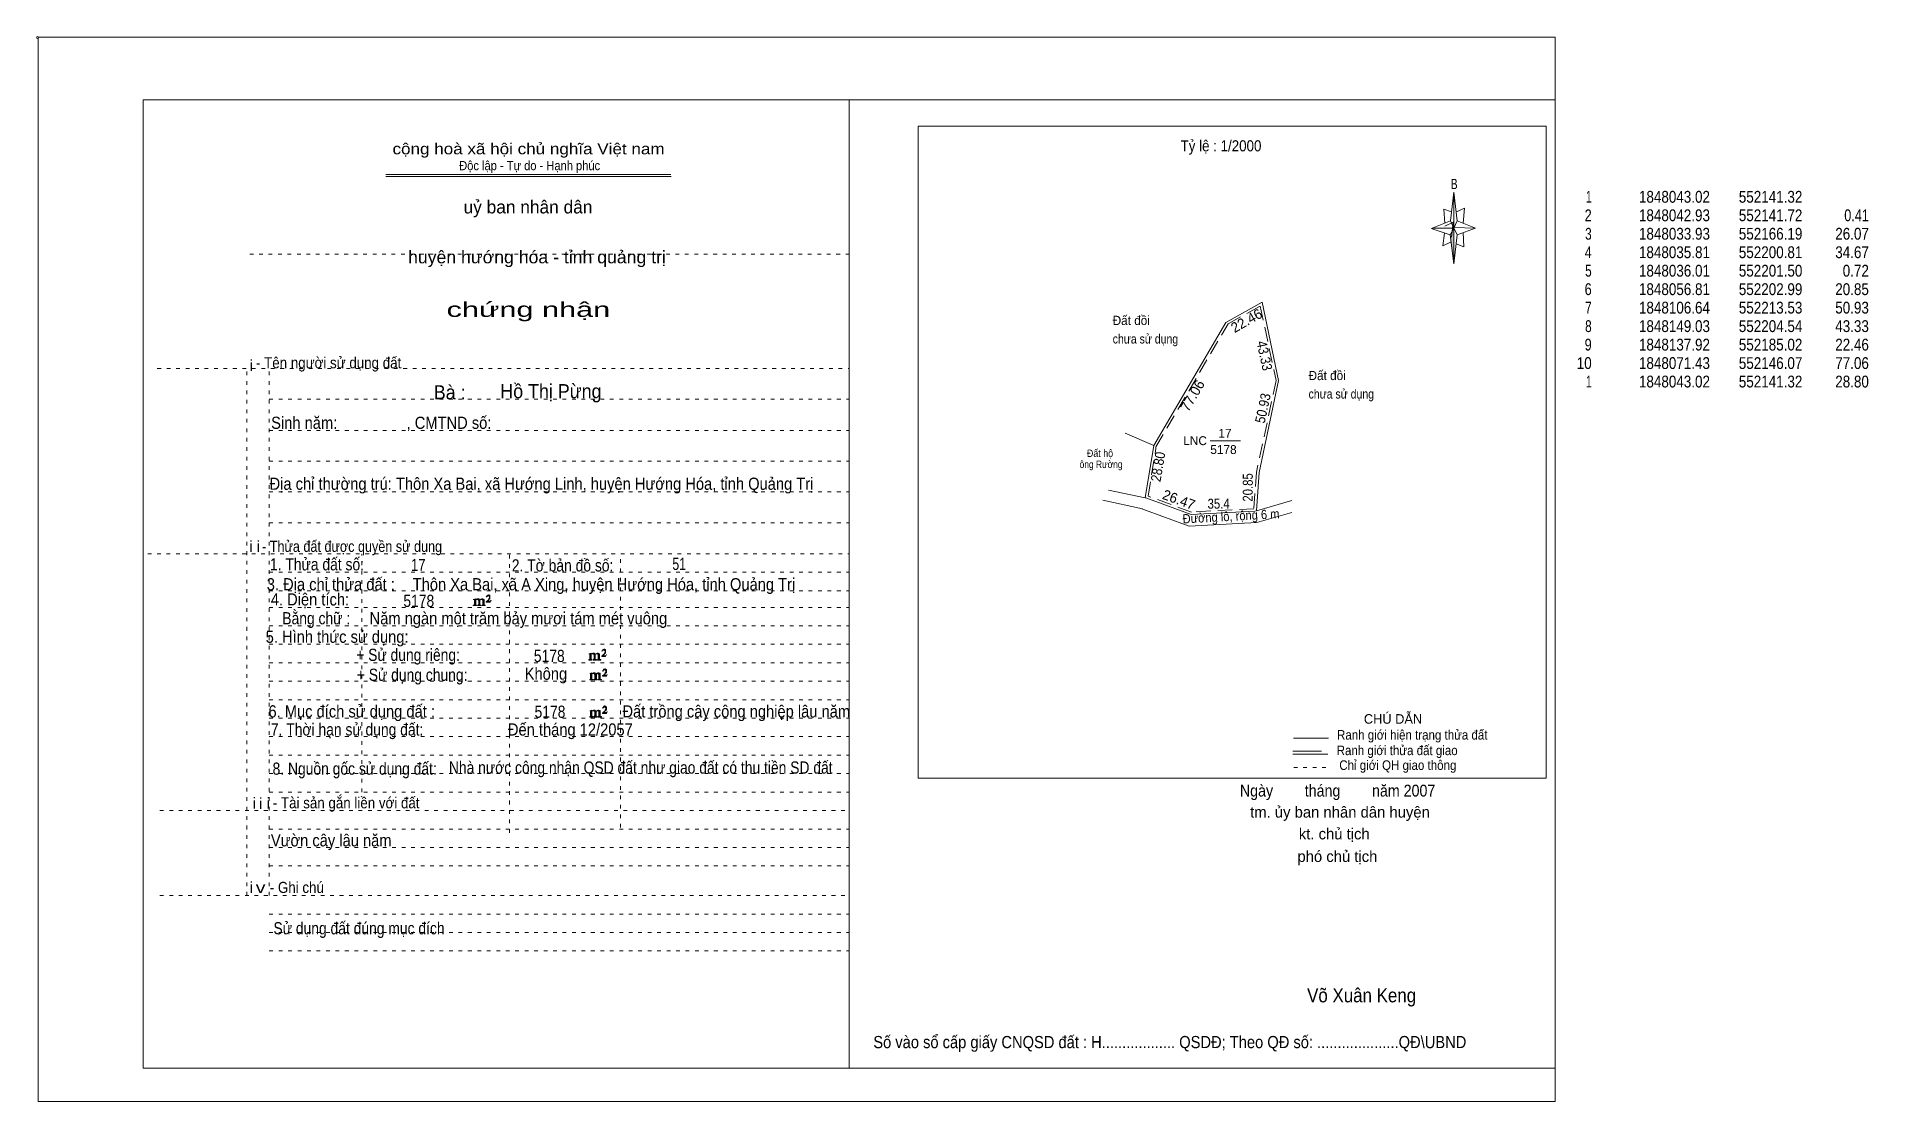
# Model space of a CAD drawing. Header units: centimetres. Extents: x -1.6 to 48, y -3.3 to 25.5.
import ezdxf
from ezdxf.enums import TextEntityAlignment as Align

# ---------------------------------------------------------------- set-up
doc = ezdxf.new("R2010")
doc.units = ezdxf.units.CM
doc.header["$LTSCALE"] = 0.13
for name, pattern in [('DOTTED', [1.5, 0.3, -1.2]), ('LONG_DASHED', [7.5, 6, -1.5]), ('MEDIUM_DASHED', [4.5, 3, -1.5])]:
    doc.linetypes.add(name, pattern=pattern)
for name, color, linetype, lineweight in [('1', 7, 'DOTTED', 13), ('10', 7, 'Continuous', 13), ('13', 7, 'Continuous', 13), ('4', 7, 'Continuous', 13), ('5', 7, 'Continuous', 13), ('50', 7, 'Continuous', 13)]:
    doc.layers.add(name, color=color, linetype=linetype, lineweight=lineweight)
doc.layers.add('25', color=7, linetype='Continuous')
doc.layers.add('30', color=7, linetype='Continuous')

msp = doc.modelspace()

# ---------------------------------------------------------------- hatches: boundary and pattern name
at = {"layer": '5'}
msp.add_hatch(color=256, dxfattribs=at).paths.add_polyline_path([(36.77, 20.31), (36.77, 19.35), (36.67, 20.13)])
at = {"layer": '50'}
for points in [[(10.27, 10.13), (10.27, 10.12), (10.27, 10.11), (10.25, 10.11), (10.24, 10.11), (10.24, 10.1), (10.33, 10.1), (10.33, 10.11), (10.32, 10.11), (10.31, 10.11), (10.31, 10.12), (10.31, 10.13), (10.31, 10.24), (10.31, 10.25), (10.32, 10.26), (10.34, 10.26), (10.35, 10.26), (10.36, 10.26), (10.37, 10.25), (10.39, 10.22), (10.39, 10.13), (10.37, 10.12), (10.37, 10.11), (10.36, 10.11), (10.35, 10.11), (10.35, 10.1), (10.44, 10.1), (10.44, 10.11), (10.43, 10.11), (10.42, 10.11), (10.42, 10.12), (10.42, 10.13), (10.42, 10.24), (10.44, 10.26), (10.45, 10.26), (10.46, 10.26), (10.49, 10.26), (10.49, 10.25), (10.5, 10.24), (10.5, 10.22), (10.5, 10.13), (10.5, 10.12), (10.49, 10.11), (10.49, 10.11), (10.47, 10.11), (10.47, 10.1), (10.56, 10.1), (10.56, 10.11), (10.55, 10.11), (10.54, 10.11), (10.53, 10.12), (10.53, 10.13), (10.53, 10.2), (10.53, 10.25), (10.53, 10.26), (10.52, 10.27), (10.5, 10.28), (10.47, 10.28), (10.46, 10.28), (10.44, 10.27), (10.41, 10.25), (10.41, 10.26), (10.4, 10.28), (10.39, 10.28), (10.37, 10.28), (10.35, 10.28), (10.34, 10.28), (10.32, 10.26), (10.31, 10.26), (10.31, 10.25), (10.31, 10.25), (10.31, 10.26), (10.31, 10.28), (10.24, 10.26), (10.24, 10.26), (10.25, 10.26), (10.27, 10.25), (10.27, 10.24), (10.27, 10.23)], [(10.69, 10.19), (10.72, 10.24), (10.72, 10.24), (10.71, 10.22), (10.69, 10.22), (10.68, 10.22), (10.63, 10.22), (10.66, 10.26), (10.67, 10.27), (10.69, 10.28), (10.69, 10.3), (10.69, 10.32), (10.69, 10.34), (10.69, 10.35), (10.69, 10.37), (10.68, 10.38), (10.67, 10.38), (10.66, 10.39), (10.65, 10.39), (10.63, 10.38), (10.63, 10.38), (10.62, 10.37), (10.61, 10.35), (10.59, 10.33), (10.61, 10.33), (10.61, 10.35), (10.62, 10.35), (10.63, 10.36), (10.65, 10.36), (10.66, 10.36), (10.67, 10.35), (10.68, 10.35), (10.68, 10.32), (10.68, 10.3), (10.66, 10.28), (10.66, 10.26), (10.65, 10.25), (10.59, 10.2), (10.59, 10.19)], [(13.39, 8.66), (13.39, 8.65), (13.39, 8.64), (13.38, 8.64), (13.37, 8.64), (13.37, 8.62), (13.45, 8.62), (13.45, 8.64), (13.44, 8.64), (13.43, 8.64), (13.43, 8.65), (13.43, 8.66), (13.43, 8.77), (13.43, 8.78), (13.44, 8.79), (13.47, 8.79), (13.48, 8.79), (13.49, 8.79), (13.5, 8.78), (13.51, 8.74), (13.51, 8.66), (13.5, 8.65), (13.5, 8.64), (13.49, 8.64), (13.48, 8.64), (13.48, 8.62), (13.57, 8.62), (13.57, 8.64), (13.55, 8.64), (13.54, 8.64), (13.54, 8.65), (13.54, 8.66), (13.54, 8.77), (13.57, 8.79), (13.58, 8.79), (13.59, 8.79), (13.61, 8.79), (13.61, 8.78), (13.62, 8.77), (13.62, 8.74), (13.62, 8.66), (13.62, 8.65), (13.61, 8.64), (13.61, 8.64), (13.6, 8.64), (13.6, 8.62), (13.69, 8.62), (13.69, 8.64), (13.67, 8.64), (13.66, 8.64), (13.65, 8.65), (13.65, 8.66), (13.65, 8.73), (13.65, 8.78), (13.65, 8.79), (13.64, 8.8), (13.62, 8.81), (13.6, 8.81), (13.59, 8.81), (13.57, 8.8), (13.53, 8.78), (13.53, 8.79), (13.52, 8.81), (13.51, 8.81), (13.5, 8.81), (13.48, 8.81), (13.47, 8.81), (13.44, 8.79), (13.43, 8.79), (13.43, 8.78), (13.43, 8.78), (13.43, 8.79), (13.43, 8.81), (13.37, 8.79), (13.37, 8.79), (13.38, 8.79), (13.39, 8.78), (13.39, 8.77), (13.39, 8.76)], [(13.82, 8.72), (13.84, 8.77), (13.84, 8.77), (13.83, 8.74), (13.82, 8.74), (13.81, 8.74), (13.75, 8.74), (13.79, 8.79), (13.8, 8.8), (13.82, 8.81), (13.82, 8.83), (13.82, 8.84), (13.82, 8.87), (13.82, 8.88), (13.82, 8.9), (13.81, 8.91), (13.8, 8.91), (13.79, 8.92), (13.77, 8.92), (13.75, 8.91), (13.75, 8.91), (13.74, 8.9), (13.73, 8.88), (13.72, 8.86), (13.73, 8.86), (13.73, 8.88), (13.74, 8.88), (13.75, 8.89), (13.77, 8.89), (13.79, 8.89), (13.8, 8.88), (13.81, 8.88), (13.81, 8.84), (13.81, 8.83), (13.79, 8.81), (13.79, 8.79), (13.77, 8.78), (13.72, 8.73), (13.72, 8.72)], [(13.41, 8.12), (13.41, 8.11), (13.41, 8.1), (13.4, 8.1), (13.39, 8.1), (13.39, 8.09), (13.48, 8.09), (13.48, 8.1), (13.47, 8.1), (13.45, 8.1), (13.45, 8.11), (13.45, 8.12), (13.45, 8.23), (13.45, 8.24), (13.47, 8.26), (13.49, 8.26), (13.5, 8.26), (13.51, 8.26), (13.52, 8.24), (13.53, 8.21), (13.53, 8.12), (13.52, 8.11), (13.52, 8.1), (13.51, 8.1), (13.5, 8.1), (13.5, 8.09), (13.59, 8.09), (13.59, 8.1), (13.58, 8.1), (13.57, 8.1), (13.57, 8.11), (13.57, 8.12), (13.57, 8.23), (13.59, 8.26), (13.6, 8.26), (13.61, 8.26), (13.63, 8.26), (13.63, 8.24), (13.64, 8.23), (13.64, 8.21), (13.64, 8.12), (13.64, 8.11), (13.63, 8.1), (13.63, 8.1), (13.62, 8.1), (13.62, 8.09), (13.71, 8.09), (13.71, 8.1), (13.7, 8.1), (13.69, 8.1), (13.67, 8.11), (13.67, 8.12), (13.67, 8.2), (13.67, 8.24), (13.67, 8.26), (13.66, 8.27), (13.64, 8.28), (13.62, 8.28), (13.61, 8.28), (13.59, 8.27), (13.55, 8.24), (13.55, 8.26), (13.54, 8.28), (13.53, 8.28), (13.52, 8.28), (13.5, 8.28), (13.49, 8.28), (13.47, 8.26), (13.45, 8.26), (13.45, 8.24), (13.45, 8.24), (13.45, 8.26), (13.45, 8.28), (13.39, 8.26), (13.39, 8.26), (13.4, 8.26), (13.41, 8.24), (13.41, 8.23), (13.41, 8.22)], [(13.84, 8.19), (13.86, 8.23), (13.86, 8.23), (13.85, 8.21), (13.84, 8.21), (13.83, 8.21), (13.77, 8.21), (13.81, 8.26), (13.82, 8.27), (13.84, 8.28), (13.84, 8.3), (13.84, 8.31), (13.84, 8.33), (13.84, 8.34), (13.84, 8.37), (13.83, 8.38), (13.82, 8.38), (13.81, 8.39), (13.8, 8.39), (13.77, 8.38), (13.77, 8.38), (13.76, 8.37), (13.75, 8.34), (13.74, 8.32), (13.75, 8.32), (13.75, 8.34), (13.76, 8.34), (13.77, 8.36), (13.8, 8.36), (13.81, 8.36), (13.82, 8.34), (13.83, 8.34), (13.83, 8.31), (13.83, 8.3), (13.81, 8.28), (13.81, 8.26), (13.8, 8.24), (13.74, 8.2), (13.74, 8.19)], [(13.41, 7.12), (13.41, 7.11), (13.41, 7.1), (13.4, 7.1), (13.39, 7.1), (13.39, 7.08), (13.47, 7.08), (13.47, 7.1), (13.46, 7.1), (13.45, 7.1), (13.45, 7.11), (13.45, 7.12), (13.45, 7.23), (13.45, 7.24), (13.46, 7.25), (13.49, 7.25), (13.5, 7.25), (13.51, 7.25), (13.52, 7.24), (13.53, 7.2), (13.53, 7.12), (13.52, 7.11), (13.52, 7.1), (13.51, 7.1), (13.5, 7.1), (13.5, 7.08), (13.59, 7.08), (13.59, 7.1), (13.57, 7.1), (13.56, 7.1), (13.56, 7.11), (13.56, 7.12), (13.56, 7.23), (13.59, 7.25), (13.6, 7.25), (13.61, 7.25), (13.63, 7.25), (13.63, 7.24), (13.64, 7.23), (13.64, 7.2), (13.64, 7.12), (13.64, 7.11), (13.63, 7.1), (13.63, 7.1), (13.62, 7.1), (13.62, 7.08), (13.71, 7.08), (13.71, 7.1), (13.69, 7.1), (13.68, 7.1), (13.67, 7.11), (13.67, 7.12), (13.67, 7.19), (13.67, 7.24), (13.67, 7.25), (13.66, 7.26), (13.64, 7.27), (13.62, 7.27), (13.61, 7.27), (13.59, 7.26), (13.55, 7.24), (13.55, 7.25), (13.54, 7.27), (13.53, 7.27), (13.52, 7.27), (13.5, 7.27), (13.49, 7.27), (13.46, 7.25), (13.45, 7.25), (13.45, 7.24), (13.45, 7.24), (13.45, 7.25), (13.45, 7.27), (13.39, 7.25), (13.39, 7.25), (13.4, 7.25), (13.41, 7.24), (13.41, 7.23), (13.41, 7.22)], [(13.84, 7.18), (13.86, 7.23), (13.86, 7.23), (13.85, 7.2), (13.84, 7.2), (13.83, 7.2), (13.77, 7.2), (13.81, 7.25), (13.82, 7.26), (13.84, 7.27), (13.84, 7.29), (13.84, 7.3), (13.84, 7.33), (13.84, 7.34), (13.84, 7.36), (13.83, 7.37), (13.82, 7.37), (13.81, 7.38), (13.79, 7.38), (13.77, 7.37), (13.77, 7.37), (13.76, 7.36), (13.75, 7.34), (13.74, 7.32), (13.75, 7.32), (13.75, 7.34), (13.76, 7.34), (13.77, 7.35), (13.79, 7.35), (13.81, 7.35), (13.82, 7.34), (13.83, 7.34), (13.83, 7.3), (13.83, 7.29), (13.81, 7.27), (13.81, 7.25), (13.79, 7.24), (13.74, 7.19), (13.74, 7.18)]]:
    msp.add_hatch(color=256, dxfattribs=at).paths.add_polyline_path(points)

# ---------------------------------------------------------------- linework, layer by layer
at = {"layer": '1', "linetype": 'Continuous'}
for p, q in [((1.31, -2.42), (1.31, 23.78)), ((1.31, 23.78), (39.51, 23.78)), ((20.41, -2.42), (20.41, 23.78)), ((39.51, -2.42), (39.51, 23.78)), ((7.87, 21.76), (15.58, 21.76)), ((7.87, 21.71), (15.59, 21.71)), ((36.67, 20.13), (36.16, 20.3)), ((1.31, -2.42), (39.51, -2.42))]:
    msp.add_line(p, q, dxfattribs=at)
at = {"layer": '1'}
for p, q in [((4.19, 19.61), (20.41, 19.61)), ((1.69, 16.51), (20.41, 16.51)), ((4.11, 2.25), (4.11, 16.51)), ((4.72, 2.25), (4.72, 16.51)), ((4.72, 15.68), (20.41, 15.68)), ((4.72, 14.84), (20.41, 14.84)), ((4.72, 14.01), (20.41, 14.01)), ((4.72, 13.18), (20.41, 13.18)), ((4.72, 12.34), (20.41, 12.34)), ((1.43, 11.5), (20.41, 11.5)), ((7.22, 5.05), (7.22, 11.5)), ((11.22, 3.95), (11.22, 11.5)), ((14.22, 4.09), (14.22, 11.5)), ((4.72, 11), (20.41, 11)), ((4.72, 10.5), (20.41, 10.5)), ((4.72, 10.05), (20.41, 10.05)), ((4.72, 9.55), (20.41, 9.55)), ((4.72, 9.05), (20.41, 9.05)), ((4.72, 8.55), (20.41, 8.55)), ((4.72, 8.05), (20.41, 8.05)), ((4.72, 7.55), (20.41, 7.55)), ((4.72, 7.05), (20.41, 7.05)), ((4.72, 6.55), (20.41, 6.55)), ((4.72, 6.05), (20.41, 6.05)), ((4.72, 5.55), (20.41, 5.55)), ((4.72, 5.05), (20.41, 5.05)), ((1.76, 4.55), (20.41, 4.55)), ((4.72, 4.05), (20.41, 4.05)), ((4.72, 3.55), (20.41, 3.55)), ((4.72, 3.05), (20.41, 3.05)), ((1.76, 2.25), (20.41, 2.25)), ((4.72, 1.75), (20.41, 1.75)), ((4.72, 1.25), (20.41, 1.25)), ((4.72, 0.75), (20.41, 0.75))]:
    msp.add_line(p, q, dxfattribs=at)
at = {"layer": '1', "linetype": 'Continuous'}
msp.add_lwpolyline([(-1.53, -3.32), (39.51, -3.32), (39.51, 25.48), (-1.53, 25.48)], close=True, dxfattribs=at)
msp.add_lwpolyline([(36.68, 19.93), (36.47, 19.83), (36.52, 20.18)], dxfattribs=at)
at = {"layer": '10', "linetype": 'MEDIUM_DASHED'}
for p, q in [((28.71, 14.39), (30.66, 17.72)), ((28.5, 13.06), (28.72, 14.42)), ((28.44, 13.08), (28.42, 13.08))]:
    msp.add_line(p, q, dxfattribs=at)
at = {"layer": '10'}
for p, q in [((27.88, 14.76), (28.65, 14.43)), ((28.35, 12.72), (27.27, 12.95)), ((28.42, 13.01), (27.43, 13.22)), ((28.42, 13.01), (28.44, 13.01)), ((31.43, 12.66), (32.39, 12.94)), ((31.44, 12.35), (32.39, 12.62))]:
    msp.add_line(p, q, dxfattribs=at)
for points in [[(30.6, 17.76), (31.58, 18.31), (32.03, 16.19), (31.5, 13.7), (31.43, 12.66)], [(28.42, 13.01), (28.65, 14.43), (30.6, 17.76)], [(31.43, 12.66), (31.39, 12.65), (29.66, 12.56), (28.44, 13.01), (28.42, 13.01)], [(31.44, 12.35), (29.61, 12.25), (28.33, 12.72)]]:
    msp.add_lwpolyline(points, dxfattribs=at)
at = {"layer": '10', "linetype": 'MEDIUM_DASHED'}
for points in [[(30.66, 17.72), (31.53, 18.2), (31.96, 16.19), (31.43, 13.71), (31.36, 12.72)], [(31.36, 12.72), (29.67, 12.63), (28.5, 13.06)]]:
    msp.add_lwpolyline(points, dxfattribs=at)
at = {"layer": '13'}
msp.add_line((30.18, 14.56), (31, 14.56), dxfattribs=at)
at = {"layer": '4'}
for p, q in [((32.43, 6.51), (33.38, 6.51)), ((32.41, 6.08), (33.36, 6.08))]:
    msp.add_line(p, q, dxfattribs=at)
at = {"layer": '4', "linetype": 'LONG_DASHED'}
msp.add_line((32.41, 6.16), (33.36, 6.16), dxfattribs=at)
at = {"layer": '4', "linetype": 'DOTTED'}
msp.add_line((32.44, 5.72), (33.43, 5.72), dxfattribs=at)
at = {"layer": '4'}
msp.add_lwpolyline([(22.28, 23.07), (39.27, 23.07), (39.27, 5.43), (22.28, 5.43)], close=True, dxfattribs=at)
msp.add_circle((-1.55, 25.47), 0.025, dxfattribs=at)
at = {"layer": '5'}
for p, q in [((36.68, 20.51), (36.77, 21.29)), ((36.86, 20.51), (37.36, 20.31)), ((36.86, 20.13), (36.77, 19.35)), ((37.04, 19.81), (36.83, 19.89)), ((37.02, 20.19), (37.04, 19.81))]:
    msp.add_line(p, q, dxfattribs=at)
for points in [[(36.71, 20.75), (36.5, 20.83), (36.53, 20.45)], [(36.84, 20.75), (37.06, 20.85), (37.02, 20.45)], [(36.77, 20.31), (36.68, 20.51), (36.18, 20.31)], [(36.53, 20.37), (36.75, 20.47), (36.71, 20.07)], [(36.77, 20.31), (36.86, 20.13), (37.36, 20.31)]]:
    msp.add_lwpolyline(points, dxfattribs=at)
for points in [[(36.77, 21.29), (36.86, 20.51), (36.77, 20.31)], [(36.77, 20.31), (36.18, 20.31), (36.68, 20.51), (36.86, 20.13), (37.36, 20.31), (36.77, 20.33)], [(36.77, 20.31), (36.77, 19.35), (36.67, 20.13)]]:
    msp.add_lwpolyline(points, close=True, dxfattribs=at)
at = {"layer": '50'}
for points in [[(10.27, 10.13), (10.27, 10.12), (10.27, 10.11), (10.25, 10.11), (10.24, 10.11), (10.24, 10.1), (10.33, 10.1), (10.33, 10.11), (10.32, 10.11), (10.31, 10.11), (10.31, 10.12), (10.31, 10.13), (10.31, 10.24), (10.31, 10.25), (10.32, 10.26), (10.34, 10.26), (10.35, 10.26), (10.36, 10.26), (10.37, 10.25), (10.39, 10.22), (10.39, 10.13), (10.37, 10.12), (10.37, 10.11), (10.36, 10.11), (10.35, 10.11), (10.35, 10.1), (10.44, 10.1), (10.44, 10.11), (10.43, 10.11), (10.42, 10.11), (10.42, 10.12), (10.42, 10.13), (10.42, 10.24), (10.44, 10.26), (10.45, 10.26), (10.46, 10.26), (10.49, 10.26), (10.49, 10.25), (10.5, 10.24), (10.5, 10.22), (10.5, 10.13), (10.5, 10.12), (10.49, 10.11), (10.49, 10.11), (10.47, 10.11), (10.47, 10.1), (10.56, 10.1), (10.56, 10.11), (10.55, 10.11), (10.54, 10.11), (10.53, 10.12), (10.53, 10.13), (10.53, 10.2), (10.53, 10.25), (10.53, 10.26), (10.52, 10.27), (10.5, 10.28), (10.47, 10.28), (10.46, 10.28), (10.44, 10.27), (10.41, 10.25), (10.41, 10.26), (10.4, 10.28), (10.39, 10.28), (10.37, 10.28), (10.35, 10.28), (10.34, 10.28), (10.32, 10.26), (10.31, 10.26), (10.31, 10.25), (10.31, 10.25), (10.31, 10.26), (10.31, 10.28), (10.24, 10.26), (10.24, 10.26), (10.25, 10.26), (10.27, 10.25), (10.27, 10.24), (10.27, 10.23)], [(10.69, 10.19), (10.72, 10.24), (10.72, 10.24), (10.71, 10.22), (10.69, 10.22), (10.68, 10.22), (10.63, 10.22), (10.66, 10.26), (10.67, 10.27), (10.69, 10.28), (10.69, 10.3), (10.69, 10.32), (10.69, 10.34), (10.69, 10.35), (10.69, 10.37), (10.68, 10.38), (10.67, 10.38), (10.66, 10.39), (10.65, 10.39), (10.63, 10.38), (10.63, 10.38), (10.62, 10.37), (10.61, 10.35), (10.59, 10.33), (10.61, 10.33), (10.61, 10.35), (10.62, 10.35), (10.63, 10.36), (10.65, 10.36), (10.66, 10.36), (10.67, 10.35), (10.68, 10.35), (10.68, 10.32), (10.68, 10.3), (10.66, 10.28), (10.66, 10.26), (10.65, 10.25), (10.59, 10.2), (10.59, 10.19)], [(13.39, 8.66), (13.39, 8.65), (13.39, 8.64), (13.38, 8.64), (13.37, 8.64), (13.37, 8.62), (13.45, 8.62), (13.45, 8.64), (13.44, 8.64), (13.43, 8.64), (13.43, 8.65), (13.43, 8.66), (13.43, 8.77), (13.43, 8.78), (13.44, 8.79), (13.47, 8.79), (13.48, 8.79), (13.49, 8.79), (13.5, 8.78), (13.51, 8.74), (13.51, 8.66), (13.5, 8.65), (13.5, 8.64), (13.49, 8.64), (13.48, 8.64), (13.48, 8.62), (13.57, 8.62), (13.57, 8.64), (13.55, 8.64), (13.54, 8.64), (13.54, 8.65), (13.54, 8.66), (13.54, 8.77), (13.57, 8.79), (13.58, 8.79), (13.59, 8.79), (13.61, 8.79), (13.61, 8.78), (13.62, 8.77), (13.62, 8.74), (13.62, 8.66), (13.62, 8.65), (13.61, 8.64), (13.61, 8.64), (13.6, 8.64), (13.6, 8.62), (13.69, 8.62), (13.69, 8.64), (13.67, 8.64), (13.66, 8.64), (13.65, 8.65), (13.65, 8.66), (13.65, 8.73), (13.65, 8.78), (13.65, 8.79), (13.64, 8.8), (13.62, 8.81), (13.6, 8.81), (13.59, 8.81), (13.57, 8.8), (13.53, 8.78), (13.53, 8.79), (13.52, 8.81), (13.51, 8.81), (13.5, 8.81), (13.48, 8.81), (13.47, 8.81), (13.44, 8.79), (13.43, 8.79), (13.43, 8.78), (13.43, 8.78), (13.43, 8.79), (13.43, 8.81), (13.37, 8.79), (13.37, 8.79), (13.38, 8.79), (13.39, 8.78), (13.39, 8.77), (13.39, 8.76)], [(13.82, 8.72), (13.84, 8.77), (13.84, 8.77), (13.83, 8.74), (13.82, 8.74), (13.81, 8.74), (13.75, 8.74), (13.79, 8.79), (13.8, 8.8), (13.82, 8.81), (13.82, 8.83), (13.82, 8.84), (13.82, 8.87), (13.82, 8.88), (13.82, 8.9), (13.81, 8.91), (13.8, 8.91), (13.79, 8.92), (13.77, 8.92), (13.75, 8.91), (13.75, 8.91), (13.74, 8.9), (13.73, 8.88), (13.72, 8.86), (13.73, 8.86), (13.73, 8.88), (13.74, 8.88), (13.75, 8.89), (13.77, 8.89), (13.79, 8.89), (13.8, 8.88), (13.81, 8.88), (13.81, 8.84), (13.81, 8.83), (13.79, 8.81), (13.79, 8.79), (13.77, 8.78), (13.72, 8.73), (13.72, 8.72)], [(13.41, 8.12), (13.41, 8.11), (13.41, 8.1), (13.4, 8.1), (13.39, 8.1), (13.39, 8.09), (13.48, 8.09), (13.48, 8.1), (13.47, 8.1), (13.45, 8.1), (13.45, 8.11), (13.45, 8.12), (13.45, 8.23), (13.45, 8.24), (13.47, 8.26), (13.49, 8.26), (13.5, 8.26), (13.51, 8.26), (13.52, 8.24), (13.53, 8.21), (13.53, 8.12), (13.52, 8.11), (13.52, 8.1), (13.51, 8.1), (13.5, 8.1), (13.5, 8.09), (13.59, 8.09), (13.59, 8.1), (13.58, 8.1), (13.57, 8.1), (13.57, 8.11), (13.57, 8.12), (13.57, 8.23), (13.59, 8.26), (13.6, 8.26), (13.61, 8.26), (13.63, 8.26), (13.63, 8.24), (13.64, 8.23), (13.64, 8.21), (13.64, 8.12), (13.64, 8.11), (13.63, 8.1), (13.63, 8.1), (13.62, 8.1), (13.62, 8.09), (13.71, 8.09), (13.71, 8.1), (13.7, 8.1), (13.69, 8.1), (13.67, 8.11), (13.67, 8.12), (13.67, 8.2), (13.67, 8.24), (13.67, 8.26), (13.66, 8.27), (13.64, 8.28), (13.62, 8.28), (13.61, 8.28), (13.59, 8.27), (13.55, 8.24), (13.55, 8.26), (13.54, 8.28), (13.53, 8.28), (13.52, 8.28), (13.5, 8.28), (13.49, 8.28), (13.47, 8.26), (13.45, 8.26), (13.45, 8.24), (13.45, 8.24), (13.45, 8.26), (13.45, 8.28), (13.39, 8.26), (13.39, 8.26), (13.4, 8.26), (13.41, 8.24), (13.41, 8.23), (13.41, 8.22)], [(13.84, 8.19), (13.86, 8.23), (13.86, 8.23), (13.85, 8.21), (13.84, 8.21), (13.83, 8.21), (13.77, 8.21), (13.81, 8.26), (13.82, 8.27), (13.84, 8.28), (13.84, 8.3), (13.84, 8.31), (13.84, 8.33), (13.84, 8.34), (13.84, 8.37), (13.83, 8.38), (13.82, 8.38), (13.81, 8.39), (13.8, 8.39), (13.77, 8.38), (13.77, 8.38), (13.76, 8.37), (13.75, 8.34), (13.74, 8.32), (13.75, 8.32), (13.75, 8.34), (13.76, 8.34), (13.77, 8.36), (13.8, 8.36), (13.81, 8.36), (13.82, 8.34), (13.83, 8.34), (13.83, 8.31), (13.83, 8.3), (13.81, 8.28), (13.81, 8.26), (13.8, 8.24), (13.74, 8.2), (13.74, 8.19)], [(13.41, 7.12), (13.41, 7.11), (13.41, 7.1), (13.4, 7.1), (13.39, 7.1), (13.39, 7.08), (13.47, 7.08), (13.47, 7.1), (13.46, 7.1), (13.45, 7.1), (13.45, 7.11), (13.45, 7.12), (13.45, 7.23), (13.45, 7.24), (13.46, 7.25), (13.49, 7.25), (13.5, 7.25), (13.51, 7.25), (13.52, 7.24), (13.53, 7.2), (13.53, 7.12), (13.52, 7.11), (13.52, 7.1), (13.51, 7.1), (13.5, 7.1), (13.5, 7.08), (13.59, 7.08), (13.59, 7.1), (13.57, 7.1), (13.56, 7.1), (13.56, 7.11), (13.56, 7.12), (13.56, 7.23), (13.59, 7.25), (13.6, 7.25), (13.61, 7.25), (13.63, 7.25), (13.63, 7.24), (13.64, 7.23), (13.64, 7.2), (13.64, 7.12), (13.64, 7.11), (13.63, 7.1), (13.63, 7.1), (13.62, 7.1), (13.62, 7.08), (13.71, 7.08), (13.71, 7.1), (13.69, 7.1), (13.68, 7.1), (13.67, 7.11), (13.67, 7.12), (13.67, 7.19), (13.67, 7.24), (13.67, 7.25), (13.66, 7.26), (13.64, 7.27), (13.62, 7.27), (13.61, 7.27), (13.59, 7.26), (13.55, 7.24), (13.55, 7.25), (13.54, 7.27), (13.53, 7.27), (13.52, 7.27), (13.5, 7.27), (13.49, 7.27), (13.46, 7.25), (13.45, 7.25), (13.45, 7.24), (13.45, 7.24), (13.45, 7.25), (13.45, 7.27), (13.39, 7.25), (13.39, 7.25), (13.4, 7.25), (13.41, 7.24), (13.41, 7.23), (13.41, 7.22)], [(13.84, 7.18), (13.86, 7.23), (13.86, 7.23), (13.85, 7.2), (13.84, 7.2), (13.83, 7.2), (13.77, 7.2), (13.81, 7.25), (13.82, 7.26), (13.84, 7.27), (13.84, 7.29), (13.84, 7.3), (13.84, 7.33), (13.84, 7.34), (13.84, 7.36), (13.83, 7.37), (13.82, 7.37), (13.81, 7.38), (13.79, 7.38), (13.77, 7.37), (13.77, 7.37), (13.76, 7.36), (13.75, 7.34), (13.74, 7.32), (13.75, 7.32), (13.75, 7.34), (13.76, 7.34), (13.77, 7.35), (13.79, 7.35), (13.81, 7.35), (13.82, 7.34), (13.83, 7.34), (13.83, 7.3), (13.83, 7.29), (13.81, 7.27), (13.81, 7.25), (13.79, 7.24), (13.74, 7.19), (13.74, 7.18)]]:
    msp.add_lwpolyline(points, close=True, dxfattribs=at)

# ---------------------------------------------------------------- texts
at = {"layer": '1'}
for s, height, width, p in [('cộng hoà xã hội chủ nghĩa Việt nam', 0.3, 1.15, (11.735, 22.31)), ('Độc lập - Tự do - Hạnh phúc', 0.25, 0.9, (11.765, 21.88)), ('chứng nhận', 0.4, 1.55, (11.73, 17.91)), ('- Tên người sử dụng đất', 0.3, 0.9, (6.325, 16.52)), ('- Thửa đất được quyền sử dụng', 0.3, 0.85, (6.96, 11.55)), ('- Tài sản gắn liền với đất ', 0.3, 0.9, (6.85, 4.61)), ('v', 0.3, 1.3, (4.485, 2.32)), ('- Ghi chú', 0.3, 0.9, (5.465, 2.32))]:
    msp.add_text(s, height=height, dxfattribs=dict(at, width=width)).set_placement(p, align=Align.CENTER)
for s, height, p in [('uỷ ban nhân dân', 0.35, (11.72, 20.71)), ('i', 0.3, (4.235, 16.45)), ('i', 0.3, (4.225, 11.55)), ('i', 0.3, (4.425, 11.55)), ('i', 0.3, (4.315, 4.6)), ('i', 0.3, (4.485, 4.59)), ('i', 0.3, (4.695, 4.6)), ('i', 0.3, (4.235, 2.32))]:
    msp.add_text(s, height=height, dxfattribs=at).set_placement(p, align=Align.CENTER)
at = {"layer": '10', "width": 0.9}
for s, height, p in [('Tỷ lệ : 1/2000', 0.3, (30.47, 22.39)), ('Võ Xuân Keng', 0.38, (34.275, -0.64))]:
    msp.add_text(s, height=height, dxfattribs=at).set_placement(p, align=Align.CENTER)
at = {"layer": '10'}
for s, width, p in [('Đất đồi', 0.95, (27.54, 17.69)), ('chưa sử dụng', 0.85, (27.54, 17.19)), ('Đất đồi', 0.95, (32.84, 16.2)), ('chưa sử dụng', 0.85, (32.84, 15.7))]:
    msp.add_text(s, height=0.25, dxfattribs=dict(at, width=width)).set_placement(p)
at = {"layer": '10', "width": 0.9}
msp.add_text('Đường lô, rộng 6 m', height=0.25, rotation=3.128, dxfattribs=at).set_placement((30.748, 12.39), align=Align.CENTER)
at = {"layer": '13'}
for s, p in [('17', (30.4, 14.64)), ('5178', (30.18, 14.2))]:
    msp.add_text(s, height=0.2399, dxfattribs=at).set_placement(p)
msp.add_text('LNC', height=0.2399, dxfattribs=at).set_placement((30.09, 14.44), align=Align.RIGHT)
at = {"layer": '25'}
for s, width, p in [('ông Rường', 0.85, (27.225, 13.82)), ('Đất hộ ', 0.9, (27.23, 14.12))]:
    msp.add_text(s, height=0.2, dxfattribs=dict(at, width=width)).set_placement(p, align=Align.CENTER)
at = {"layer": '30'}
for s, width, p in [('1', 0.65, (40.5, 21)), ('1848043.02', 0.85, (43.7, 21)), ('552141.32', 0.85, (46.2, 21)), ('552141.32', 0.85, (46.2, 21)), ('2', 0.8, (40.5, 20.5)), ('1848042.93', 0.85, (43.7, 20.5)), ('552141.72', 0.85, (46.2, 20.5)), ('0.41', 0.8, (48, 20.5)), ('3', 0.75, (40.5, 20)), ('1848033.93', 0.85, (43.7, 20)), ('552166.19', 0.85, (46.2, 20)), ('26.07', 0.85, (48, 20)), ('1848035.81', 0.85, (43.7, 19.5)), ('552200.81', 0.85, (46.2, 19.5)), ('34.67', 0.85, (48, 19.5)), ('4', 0.8, (40.5, 19.5)), ('5', 0.75, (40.5, 19)), ('1848036.01', 0.85, (43.7, 19)), ('552201.50', 0.85, (46.2, 19)), ('0.72', 0.85, (48, 19)), ('6', 0.8, (40.5, 18.5)), ('1848056.81', 0.85, (43.7, 18.5)), ('552202.99', 0.85, (46.2, 18.5)), ('20.85', 0.85, (48, 18.5)), ('7', 0.75, (40.5, 18)), ('1848106.64', 0.85, (43.7, 18)), ('552213.53', 0.85, (46.2, 18)), ('50.93', 0.85, (48, 18)), ('8', 0.75, (40.5, 17.5)), ('1848149.03', 0.85, (43.7, 17.5)), ('552204.54', 0.85, (46.2, 17.5)), ('43.33', 0.85, (48, 17.5)), ('9', 0.8, (40.5, 17)), ('1848137.92', 0.85, (43.7, 17)), ('552185.02', 0.85, (46.2, 17)), ('22.46', 0.85, (48, 17)), ('10', 0.85, (40.5, 16.5)), ('1848071.43', 0.85, (43.7, 16.5)), ('552146.07', 0.85, (46.2, 16.5)), ('77.06', 0.85, (48, 16.5)), ('1', 0.65, (40.5, 16)), ('1848043.02', 0.85, (43.7, 16)), ('552141.32', 0.85, (46.2, 16)), ('28.80', 0.85, (48, 16))]:
    msp.add_text(s, height=0.32, dxfattribs=dict(at, width=width)).set_placement(p, align=Align.RIGHT)
for s, height, rotation, p in [('22.46', 0.2699, 29.647, (31.228, 17.692)), ('77.06', 0.27, 59.638, (29.815, 15.712)), ('26.47', 0.2699, 339.807, (29.283, 12.838))]:
    msp.add_text(s, height=height, rotation=rotation, dxfattribs=at).set_placement(p, align=Align.CENTER)
for s, rotation, width, p in [('43.33', 281.974, 0.9, (31.516, 16.833)), ('50.93', 78.057, 0.9, (31.735, 15.412)), ('28.80', 80.508, 0.9, (28.899, 13.833)), ('20.85', 90, 0.85, (31.33, 13.295))]:
    msp.add_text(s, height=0.27, rotation=rotation, dxfattribs=dict(at, width=width)).set_placement(p, align=Align.CENTER)
at = {"layer": '30', "width": 0.85}
msp.add_text('35.4', height=0.27, dxfattribs=at).set_placement((30.405, 12.72), align=Align.CENTER)
at = {"layer": '4'}
msp.add_text('CHÚ DẪN', height=0.2591, dxfattribs=at).set_placement((35.125, 6.9), align=Align.CENTER)
at = {"layer": '4', "width": 0.9}
for s, p in [('Ranh giới hiện trạng thửa đất', (35.645, 6.47)), ('Ranh giới thửa đất giao ', (35.28, 6.05)), ('Chỉ giới QH giao thông', (35.255, 5.65))]:
    msp.add_text(s, height=0.2591, dxfattribs=at).set_placement(p, align=Align.CENTER)
at = {"layer": '5', "width": 0.75}
msp.add_text('B', height=0.276, dxfattribs=at).set_placement((36.78, 21.37), align=Align.CENTER)
at = {"layer": '50'}
for s, height, width, p in [('  huyện hướng hóa - tỉnh quảng trị', 0.34, 1.05, (11.83, 19.36)), ('Bà :', 0.38, 0.95, (9.6, 15.68)), ('Hồ Thị Pừng', 0.38, 0.95, (12.34, 15.71)), ('Sinh năm:                 , CMTND số:  ', 0.33, 0.9, (7.86, 14.88)), ('Địa chỉ thường trú: Thôn Xa Bai, xã Hướng Linh, huyện Hướng Hóa, tỉnh Quảng Trị', 0.33, 0.9, (12.085, 13.23)), ('1. Thửa đất số:  ', 0.33, 0.85, (6.115, 11.05)), ('17', 0.33, 0.8, (8.75, 11.03)), ('2. Tờ bản đồ số:  ', 0.33, 0.85, (12.76, 11.02)), ('51', 0.33, 0.75, (15.81, 11.06)), ('3. Địa chỉ thửa đất : ', 0.33, 0.9, (6.44, 10.51)), ('4. Diện tích: ', 0.33, 0.9, (5.875, 10.1)), ('Thôn Xa Bai, xã A Xing, huyện Hướng Hóa, tỉnh Quảng Trị', 0.33, 0.9, (13.775, 10.51)), ('Bằng chữ :', 0.33, 0.85, (5.99, 9.59)), ('Năm ngàn một trăm bảy mươi tám mét vuông', 0.33, 0.9, (11.46, 9.59)), ('5178', 0.33, 0.85, (8.765, 10.06)), ('5. Hình thức sử dụng:', 0.33, 0.9, (6.555, 9.09)), ('+ Sử dụng riêng:', 0.33, 0.85, (8.475, 8.6)), ('Không', 0.33, 0.9, (12.205, 8.09)), ('5178', 0.33, 0.85, (12.295, 8.57)), ('+ Sử dụng chung:', 0.33, 0.85, (8.585, 8.06)), ('6. Mục đích sử dụng đất :', 0.33, 0.9, (6.95, 7.07)), ('Đất trồng cây công nghiệp lâu năm', 0.33, 0.9, (17.355, 7.07)), ('7. Thời hạn sử dụng đất:', 0.33, 0.85, (6.825, 6.58)), ('Đến tháng 12/2057', 0.33, 0.9, (12.865, 6.58)), ('5178', 0.33, 0.85, (12.315, 7.06)), ('8. Nguồn gốc sử dụng đất:', 0.33, 0.85, (7.03, 5.52)), ('Nhà nước công nhận QSD đất như giao đất có thu tiền SD đất', 0.33, 0.85, (14.77, 5.55)), ('Ngày        tháng        năm 2007', 0.32, 0.9, (33.625, 4.93)), ('Vườn cây lâu năm', 0.33, 0.9, (6.395, 3.58)), ('Sử dụng đất đúng mục đích ', 0.33, 0.85, (7.2, 1.2)), ('Số vào sổ cấp giấy CNQSD đất : H.................. QSDĐ; Theo QĐ số: ....................QĐ\\UBND', 0.33, 0.9, (29.085, -1.88))]:
    msp.add_text(s, height=height, dxfattribs=dict(at, width=width)).set_placement(p, align=Align.CENTER)
for s, p in [('tm. ủy ban nhân dân huyện ', (33.745, 4.36)), ('kt. chủ tịch', (33.535, 3.77)), ('phó chủ tịch', (33.62, 3.16))]:
    msp.add_text(s, height=0.3, dxfattribs=at).set_placement(p, align=Align.CENTER)

doc.saveas('drawing.dxf')
